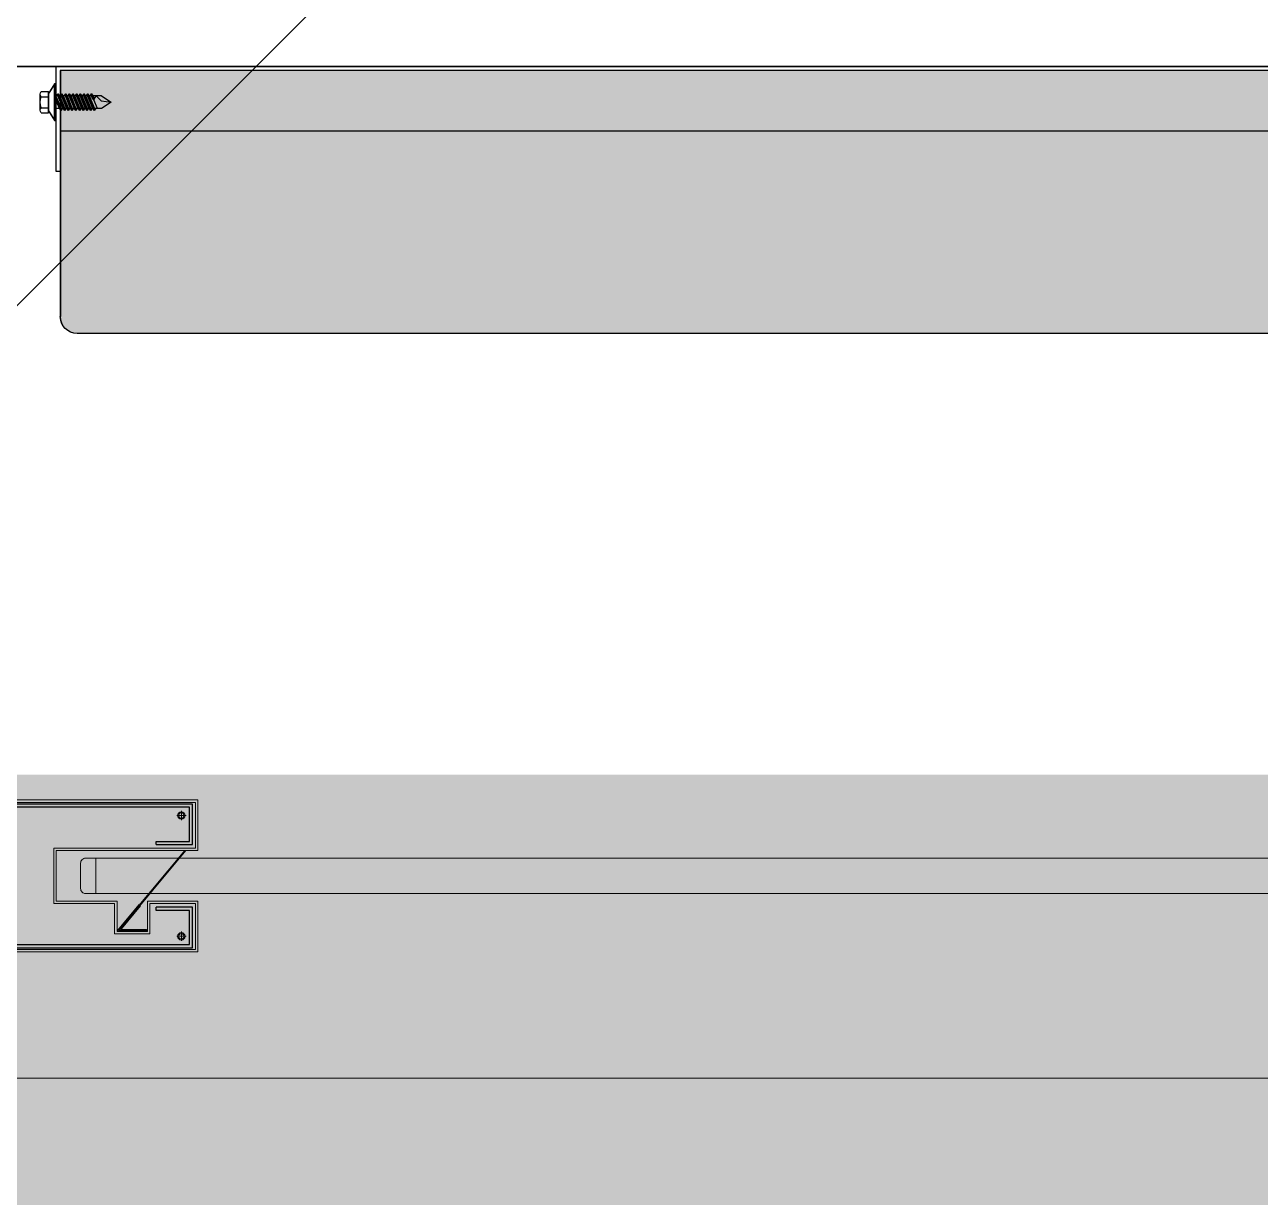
# Model space of a CAD drawing. Header units: millimetres. Extents: x 4739419 to 5837985, y 2291271 to 3446271.
# Drawn here: x 4998696 to 4999307, y 2454832 to 2455412 of the extents above; entities that cross this region are included whole.
import ezdxf

# ---------------------------------------------------------------- set-up
doc = ezdxf.new("R2010")
doc.units = ezdxf.units.MM
doc.layers.get('0').update_dxf_attribs({"color": 255})
for name, color, linetype in [('HEB-Angle joint', 1, 'Continuous'), ('HEB-Area(PC Topping)', 3, 'Continuous'), ('XR-평면도$0$A-ELEV-PATT', 9, 'Continuous')]:
    doc.layers.add(name, color=color, linetype=linetype)
for name, color, linetype, lineweight in [('XR-평면도$0$A-AXIS-LINE', 9, 'Continuous', 15), ('XR-평면도$0$A-CNTL', 9, 'Continuous', 15), ('XR-평면도$0$A-ELEV-LIN2', 9, 'Continuous', 25), ('XR-평면도$0$A-ELEV-LIN3', 9, 'Continuous', 18), ('XR-평면도$0$A-SECT-PLAT', 9, 'Continuous', 25), ('XR-평면도$0$A-XXXX-FIN2', 9, 'Continuous', 20)]:
    doc.layers.add(name, color=color, linetype=linetype, lineweight=lineweight)

# ---------------------------------------------------------------- blocks, each defined once
blk = doc.blocks.new('XR-평면도$0$중심선(210216)')
at = {"layer": 'XR-평면도$0$A-CNTL', "ltscale": 300}
blk.add_lwpolyline([(-10000, 119000), (186000, 119000)], dxfattribs=at)
blk = doc.blocks.new('XR-평면도$0$스크린+범퍼_기준층(도크레밸러)')
at = {"layer": 'XR-평면도$0$A-ELEV-PATT', "ltscale": 0.002}
h = blk.add_hatch(dxfattribs=at)
h.set_pattern_fill('AR-HBONE', color=256, scale=0.1, angle=450, style=0)
h.set_pattern_definition([(135, (-50954683.464, -21380461.164), (-14.3684097937, 2e-14), [30.48, -10.16]), (225, (-50954690.648, -21380453.98), (-14.3684097937, 2e-14), [30.48, -10.16])])
h.paths.add_polyline_path([(32, -4398), (2, -4398), (2, -602), (32, -602)])
h = blk.add_hatch(dxfattribs=at)
h.set_pattern_fill('AR-SAND', color=256, angle=450, style=0)
h.set_pattern_definition([(127.5, (-50954928.292, -21381394.81), (-48.941323733, -1.600031296), [0, -38.608, 0, -43.18, 0, -41.275]), (97.5, (-50954928.29, -21381394.81), (-71.68251006, 44.95232831), [0, -20.828, 0, -34.798, 0, -13.335]), (57.5, (-50954928.292, -21381426.05), (-0.143718468, 79.099237024), [0, -12.7, 0, -45.72, 0, -59.69]), (47.5, (-50954928.29, -21381426.05), (-22.292932326, 76.35564525), [0, -6.35, 0, -29.972, 0, -34.29])])
edge = h.paths.add_edge_path()
edge.add_line((123.67, -4398), (32, -4398))
edge.add_line((32, -4398), (32, -602))
edge.add_line((32, -602), (123.67, -602))
edge.add_arc((123.67, -610.33), 8.33, 360, 450, ccw=False)
edge.add_line((132, -610.33), (132, -4389.67))
edge.add_arc((123.67, -4389.67), 8.33, 270, 360, ccw=False)
at = {"layer": 'XR-평면도$0$A-AXIS-LINE'}
for p, q in [((367.83, -661.78), (372.45, -661.78)), ((370.14, -664.09), (370.14, -659.48)), ((432.17, -661.78), (427.55, -661.78)), ((429.86, -664.09), (429.86, -659.48))]:
    blk.add_line(p, q, dxfattribs=at)
at = {"layer": 'XR-평면도$0$A-ELEV-LIN3'}
blk.add_line((0, -4400), (0, -600), dxfattribs=at)
at = {"layer": 'XR-평면도$0$A-ELEV-LIN3', "linetype": 'Continuous'}
for p, q in [((427.17, -630.05), (414.16, -640.9)), ((426.16, -632.13), (414.77, -641.63)), ((426.49, -632.28), (426.49, -644.39)), ((427.5, -630.2), (427.5, -644.39)), ((414.16, -640.9), (414.77, -641.63)), ((427.23, -644.67), (426.77, -644.67))]:
    blk.add_line(p, q, dxfattribs=at)
blk.add_lwpolyline([(408.75, -614.5, 0.414214), (406.25, -612), (393.75, -612, 0.414214), (391.25, -614.5), (391.25, -619.5), (408.75, -619.5)], format="xyb", close=True, dxfattribs=at)
blk.add_lwpolyline([(408.75, -619.5), (408.75, -10380.5), (391.25, -10380.5), (391.25, -619.5)], dxfattribs=at)
for centre, radius in [((370.14, -661.78), 1.83), ((370.14, -661.78), 1.37), ((429.86, -661.78), 1.83), ((429.86, -661.78), 1.37)]:
    blk.add_circle(centre, radius, dxfattribs=at)
for centre, radius, start, end in [((426.29, -632.28), 0.2, 0, 129.83265), ((427.3, -630.2), 0.2, 0, 129.83265), ((426.77, -644.39), 0.275, 180, 270), ((427.23, -644.39), 0.275, 270, 0)]:
    blk.add_arc(centre, radius, start, end, dxfattribs=at)
at = {"layer": 'XR-평면도$0$A-ELEV-PATT'}
for p, q in [((21.77, -592), (13.63, -592)), ((12.45, -592.5), (12.45, -596.2)), ((22.95, -596.2), (12.45, -596.2)), ((14.98, -592.5), (14.98, -596.2)), ((20.41, -592.5), (20.41, -596.2)), ((22.95, -592.5), (22.95, -596.2)), ((2, -602), (123.67, -602)), ((21.85, -604.23), (13.55, -600.82)), ((21.85, -604.23), (13.55, -600.82)), ((21.85, -606.07), (13.55, -602.65)), ((21.85, -606.07), (13.55, -602.65)), ((14.55, -600.82), (14.55, -600)), ((14.55, -602.65), (14.55, -601.62)), ((14.55, -604.48), (14.55, -603.45)), ((21.85, -602.4), (15.94, -600)), ((20.85, -601.6), (20.85, -600)), ((20.85, -603.43), (20.85, -602.4)), ((20.85, -605.26), (20.85, -604.23)), ((32, -4398), (32, -602)), ((21.85, -607.9), (13.55, -604.48)), ((21.85, -607.9), (13.55, -604.48)), ((21.85, -609.73), (13.55, -606.31)), ((21.85, -609.73), (13.55, -606.31)), ((21.85, -611.56), (13.55, -608.15)), ((21.85, -611.56), (13.55, -608.15)), ((21.85, -613.4), (13.55, -609.98)), ((21.85, -613.4), (13.55, -609.98)), ((14.55, -606.31), (14.55, -605.29)), ((14.55, -608.15), (14.55, -607.12)), ((14.55, -609.98), (14.55, -608.95)), ((20.85, -607.09), (20.85, -606.07)), ((20.85, -608.93), (20.85, -607.9)), ((20.85, -610.76), (20.85, -609.73)), ((132, -4389.67), (132, -610.33)), ((21.85, -615.23), (13.55, -611.81)), ((21.85, -615.23), (13.55, -611.81)), ((21.85, -617.06), (13.55, -613.65)), ((21.85, -617.06), (13.55, -613.65)), ((21.85, -618.9), (13.55, -615.48)), ((21.85, -618.9), (13.55, -615.48)), ((14.55, -611.81), (14.55, -610.78)), ((14.55, -613.65), (14.55, -612.62)), ((14.55, -615.48), (14.55, -614.45)), ((14.55, -617.31), (14.55, -616.28)), ((20.85, -612.59), (20.85, -611.56)), ((20.85, -614.43), (20.85, -613.4)), ((20.85, -616.26), (20.85, -615.23)), ((16.56, -618.55), (13.55, -617.31)), ((16.56, -618.55), (13.55, -617.31)), ((14.55, -622.37), (14.55, -618.12)), ((20.85, -618.09), (20.85, -617.06)), ((20.85, -622.37), (20.85, -618.9))]:
    blk.add_line(p, q, dxfattribs=at)
for points in [[(13.4, -596.2), (22, -596.2), (26.7, -599.2), (8.7, -599.2)], [(8.7, -599.2), (26.7, -599.2), (26.7, -600), (8.7, -600)], [(13.55, -600.82), (14.55, -601.62), (20.85, -604.23), (21.85, -604.23), (20.85, -603.43), (14.55, -600.82)], [(13.55, -602.65), (14.55, -603.45), (20.85, -606.07), (21.85, -606.07), (20.85, -605.26), (14.55, -602.65)], [(13.55, -604.48), (14.55, -605.29), (20.85, -607.9), (21.85, -607.9), (20.85, -607.09), (14.55, -604.48)], [(13.55, -606.31), (14.55, -607.12), (20.85, -609.73), (21.85, -609.73), (20.85, -608.93), (14.55, -606.31)], [(13.55, -608.15), (14.55, -608.95), (20.85, -611.56), (21.85, -611.56), (20.85, -610.76), (14.55, -608.15)], [(13.55, -609.98), (14.55, -610.78), (20.85, -613.4), (21.85, -613.4), (20.85, -612.59), (14.55, -609.98)], [(13.55, -611.81), (14.55, -612.62), (20.85, -615.23), (21.85, -615.23), (20.85, -614.43), (14.55, -611.81)], [(13.55, -613.65), (14.55, -614.45), (20.85, -617.06), (21.85, -617.06), (20.85, -616.26), (14.55, -613.65)], [(13.55, -615.48), (14.55, -616.28), (20.85, -618.9), (21.85, -618.9), (20.85, -618.09), (14.55, -615.48)], [(13.55, -617.31), (14.55, -618.12), (15.56, -618.55), (16.56, -618.55), (15.56, -617.75), (14.55, -617.31)]]:
    blk.add_lwpolyline(points, close=True, dxfattribs=at)
at = {"layer": 'XR-평면도$0$A-ELEV-PATT', "ltscale": 0.002}
blk.add_lwpolyline([(52, -602), (52, -600), (0, -600), (0, -4400), (52, -4400), (52, -4398), (2, -4398), (2, -602)], close=True, dxfattribs=at)
at = {"layer": 'XR-평면도$0$A-ELEV-PATT'}
for points in [[(32, -4398), (2, -4398), (2, -602), (32, -602)], [(14.55, -600.41), (13.55, -600.82), (14.55, -600.01)], [(14.55, -602.25), (13.55, -602.65), (14.55, -601.84)], [(14.55, -604.08), (13.55, -604.48), (14.55, -603.68)], [(15.06, -600), (20.85, -602.4), (21.85, -602.4), (20.85, -601.6), (17, -600)], [(20.85, -602.8), (21.85, -602.4), (20.85, -603.2)], [(20.85, -604.63), (21.85, -604.23), (20.85, -605.04)], [(20.85, -604.63), (21.85, -604.23), (20.85, -605.04)], [(14.55, -605.91), (13.55, -606.31), (14.55, -605.51)], [(14.55, -607.75), (13.55, -608.15), (14.55, -607.34)], [(14.55, -609.58), (13.55, -609.98), (14.55, -609.18)], [(20.85, -606.47), (21.85, -606.07), (20.85, -606.87)], [(20.85, -606.47), (21.85, -606.07), (20.85, -606.87)], [(20.85, -608.3), (21.85, -607.9), (20.85, -608.7)], [(20.85, -608.3), (21.85, -607.9), (20.85, -608.7)], [(20.85, -610.13), (21.85, -609.73), (20.85, -610.54)], [(20.85, -610.13), (21.85, -609.73), (20.85, -610.54)], [(14.55, -611.41), (13.55, -611.81), (14.55, -611.01)], [(14.55, -613.24), (13.55, -613.65), (14.55, -612.84)], [(14.55, -615.08), (13.55, -615.48), (14.55, -614.68)], [(20.85, -611.97), (21.85, -611.56), (20.85, -612.37)], [(20.85, -611.97), (21.85, -611.56), (20.85, -612.37)], [(20.85, -613.8), (21.85, -613.4), (20.85, -614.2)], [(20.85, -613.8), (21.85, -613.4), (20.85, -614.2)], [(20.85, -615.63), (21.85, -615.23), (20.85, -616.03)], [(20.85, -615.63), (21.85, -615.23), (20.85, -616.03)], [(14.55, -616.91), (13.55, -617.31), (14.55, -616.51)], [(20.85, -620.33), (16.56, -618.52), (14.55, -619.69), (16.97, -622.2), (17.7, -627.17)], [(14.55, -622.37), (17.7, -627.17), (20.85, -622.37)], [(20.85, -617.47), (21.85, -617.06), (20.85, -617.87)], [(20.85, -617.47), (21.85, -617.06), (20.85, -617.87)], [(20.85, -619.3), (21.85, -618.9), (20.85, -619.7)], [(20.85, -619.3), (21.85, -618.9), (20.85, -619.7)]]:
    blk.add_lwpolyline(points, dxfattribs=at)
for centre, radius, start, end in [((13.72, -593.86), 1.86, 46.9662, 133.0338), ((17.7, -599.61), 7.61, 69.11949, 110.88051), ((21.68, -593.86), 1.86, 46.9662, 133.0338), ((123.67, -610.33), 8.33, 0, 90)]:
    blk.add_arc(centre, radius, start, end, dxfattribs=at)
at = {"layer": 'XR-평면도$0$A-SECT-PLAT'}
for p, q in [((384.5, -649.3), (382.95, -649.3)), ((417.05, -649.3), (415.5, -649.3))]:
    blk.add_line(p, q, dxfattribs=at)
for points in [[(384.5, -649.3), (384.5, -667.3), (364.5, -667.3), (364.5, -561.3), (435.5, -561.3), (435.5, -667.3), (415.5, -667.3), (415.5, -649.3)], [(382.95, -649.3), (382.95, -665.75), (366.05, -665.75), (366.05, -562.85), (433.95, -562.85), (433.95, -665.75), (417.05, -665.75), (417.05, -649.3)]]:
    blk.add_lwpolyline(points, dxfattribs=at)
at = {"layer": 'XR-평면도$0$A-XXXX-FIN2'}
for p, q in [((362.5, -670), (362.5, -550)), ((363.7, -668.8), (363.7, -551.2)), ((436.3, -668.8), (436.3, -551.2)), ((437.5, -670), (437.5, -550)), ((413.7, -598.8), (386.3, -598.8)), ((386.3, -598.8), (386.3, -668.8)), ((412.5, -600), (387.5, -600)), ((387.5, -600), (387.5, -670)), ((412.5, -630), (412.5, -600)), ((413.7, -628.8), (413.7, -598.8)), ((426.71, -630.76), (387.5, -663.47)), ((426.62, -631.42), (387.5, -664.05)), ((427.5, -630), (412.5, -630)), ((428.7, -628.8), (413.7, -628.8)), ((426.95, -631.57), (426.95, -644.39)), ((427.04, -630.91), (427.04, -644.39)), ((427.5, -645), (427.5, -630)), ((428.7, -646.2), (428.7, -628.8)), ((412.5, -670), (412.5, -645)), ((412.5, -645), (427.5, -645)), ((413.7, -668.8), (413.7, -646.2)), ((413.7, -646.2), (428.7, -646.2)), ((426.95, -644.39), (427.04, -644.39)), ((387.5, -670), (362.5, -670)), ((386.3, -668.8), (363.7, -668.8)), ((437.5, -670), (412.5, -670)), ((436.3, -668.8), (413.7, -668.8))]:
    blk.add_line(p, q, dxfattribs=at)
for centre in [(426.75, -631.57), (426.84, -630.91)]:
    blk.add_arc(centre, 0.2, 0, 129.83265, dxfattribs=at)

msp = doc.modelspace()

# ---------------------------------------------------------------- hatches: boundary and pattern name
at = {"layer": 'HEB-Area(PC Topping)'}
h = msp.add_hatch(dxfattribs=at)
h.set_pattern_fill('ANSI31', color=256, scale=300)
h.set_pattern_definition([(45, (-812053.4, 0), (-673.51921, 673.51921), [])])
h.paths.add_polyline_path([(4970634.53, 2454891.23), (4970634.53, 2491231.69), (5042611.81, 2491231.69), (5042611.81, 2454891.23)])

# ---------------------------------------------------------------- linework, layer by layer
at = {"layer": 'HEB-Angle joint', "const_width": 300}
msp.add_lwpolyline([(4970634.54, 2491231.69), (5042611.82, 2491231.69), (5042611.82, 2454891.23), (4970634.54, 2454891.23)], close=True, dxfattribs=at)
at = {"layer": 'HEB-Area(PC Topping)'}
msp.add_lwpolyline([(4914511.82, 2532991.23), (5037711.83, 2532991.23), (5037711.82, 2522091.23), (5042711.83, 2522091.23), (5042711.82, 2460691.23), (5031661.83, 2460691.23), (5031661.83, 2456191.23), (5030561.82, 2456191.23), (5030561.83, 2455391.23), (5004611.82, 2455391.23), (5004611.83, 2458391.23), (5002611.82, 2458391.23), (5002611.82, 2455391.23), (4986561.83, 2455391.23), (4986561.82, 2454891.23), (4976661.82, 2454891.23), (4976661.82, 2455391.23), (4949611.83, 2455391.23)], dxfattribs=at)
at = {"layer": 'XR-평면도$0$A-ELEV-LIN2'}
for p, q in [((4998661.81, 2455391.23), (5008561.81, 2455391.23)), ((4998661.82, 2455391.23), (5008561.82, 2455391.23)), ((4998661.82, 2455391.23), (5008561.82, 2455391.23))]:
    msp.add_line(p, q, dxfattribs=at)
at = {"layer": 'XR-평면도$0$A-ELEV-LIN3'}
for points in [[(4976661.81, 2442491.23), (4986561.81, 2442491.23), (4986561.81, 2441891.23), (4987661.81, 2441891.23), (4987661.81, 2443391.23), (4986561.81, 2443391.23), (4986561.81, 2454891.23), (5027211.81, 2454891.23), (5027211.81, 2447891.23), (5031661.81, 2447891.23), (5031661.81, 2443391.23), (5030561.81, 2443391.23), (5030561.81, 2441891.23), (5031661.81, 2441891.23), (5031661.81, 2442491.23), (5041711.81, 2442491.23), (5041711.81, 2441891.23), (5042011.81, 2441891.23), (5042011.81, 2427191.23)], [(4976661.82, 2442491.23), (4986561.82, 2442491.23), (4986561.82, 2441891.23), (4987661.82, 2441891.23), (4987661.82, 2443391.23), (4986561.82, 2443391.23), (4986561.82, 2454891.23), (5027211.82, 2454891.23), (5027211.82, 2447891.23), (5031661.82, 2447891.23), (5031661.82, 2443391.23), (5030561.82, 2443391.23), (5030561.82, 2441891.23), (5031661.82, 2441891.23), (5031661.82, 2442491.23), (5041711.82, 2442491.23), (5041711.82, 2441891.23), (5042011.82, 2441891.23), (5042011.82, 2427191.23)], [(4976661.82, 2442491.23), (4986561.82, 2442491.23), (4986561.82, 2441891.23), (4987661.82, 2441891.23), (4987661.82, 2443391.23), (4986561.82, 2443391.23), (4986561.82, 2454891.23), (5027211.82, 2454891.23), (5027211.82, 2447891.23), (5031661.82, 2447891.23), (5031661.82, 2443391.23), (5030561.82, 2443391.23), (5030561.82, 2441891.23), (5031661.82, 2441891.23), (5031661.82, 2442491.23), (5041711.82, 2442491.23), (5041711.82, 2441891.23), (5042011.82, 2441891.23), (5042011.82, 2427191.23)]]:
    msp.add_lwpolyline(points, dxfattribs=at)

# ---------------------------------------------------------------- block references
at = {"xscale": -1, "rotation": 90}
for p in [(4998111.81, 2455391.23), (4998111.82, 2455391.23), (4998111.82, 2455391.23)]:
    msp.add_blockref('XR-평면도$0$스크린+범퍼_기준층(도크레밸러)', p, dxfattribs=at)
at = {"layer": 'XR-평면도$0$A-CNTL'}
msp.add_blockref('XR-평면도$0$중심선(210216)', (4866111.81, 2336391.23), dxfattribs=at)

doc.saveas('drawing.dxf')
